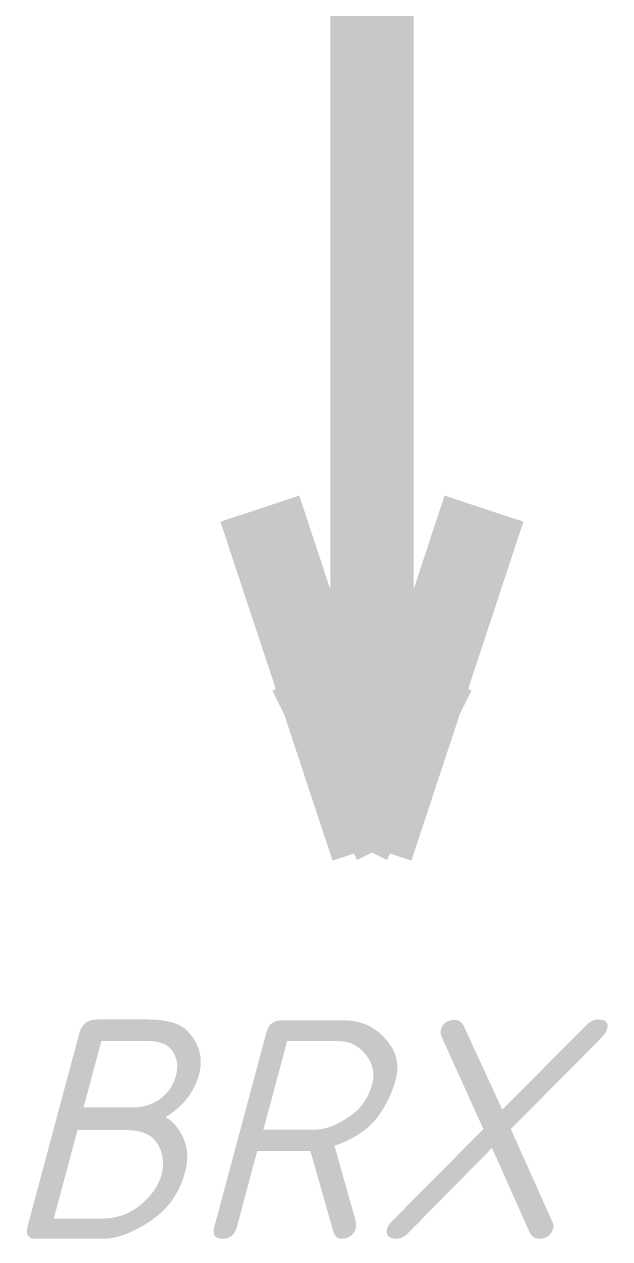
# Model space of a CAD drawing. Header units: inches. Extents: x 0 to 841, y 0 to 594.
# Drawn here: x 71.9 to 77.18, y 208.96 to 219.91 of the extents above; entities that cross this region are included whole.
import ezdxf

# ---------------------------------------------------------------- set-up
doc = ezdxf.new("R2010")
doc.units = ezdxf.units.IN
doc.layers.add('Sheet', color=255, linetype='Continuous')
doc.styles.get("Standard").update_dxf_attribs({"font": 'isocpeui.ttf'})

msp = doc.modelspace()

# ---------------------------------------------------------------- linework, layer by layer
at = {"layer": 'Sheet'}
for points in [[(75.032, 237.483, 0.749, 0.749, 0), (75.032, 222.48, 0.749, 0.749, 0), (75.032, 214.979, 0.749, 0.749, 0)], [(75.032, 212.486, 0.749, 0.749, 0), (74.021, 215.541, 0.749, 0.749, 0)], [(76.042, 215.541, 0.749, 0.749, 0), (75.032, 212.486, 0.749, 0.749, 0)], [(75.032, 214.979, 0.749, 0.749, 0), (75.032, 212.486, 0.749, 0.749, 0)], [(75.032, 214.979, 0.3, 0.3, 0), (75.032, 212.441, 0.3, 0.3, 0)], [(75.032, 212.441, 0.3, 0.3, 0), (74.268, 213.968, 0.3, 0.3, 0)], [(75.032, 212.441, 0.3, 0.3, 0), (75.795, 213.968, 0.3, 0.3, 0)]]:
    msp.add_lwpolyline(points, format="xyseb", dxfattribs=at)

# ---------------------------------------------------------------- texts
msp.add_text('BRX', height=1.9764, dxfattribs=at).set_placement((71.685, 208.96))

doc.saveas('drawing.dxf')
